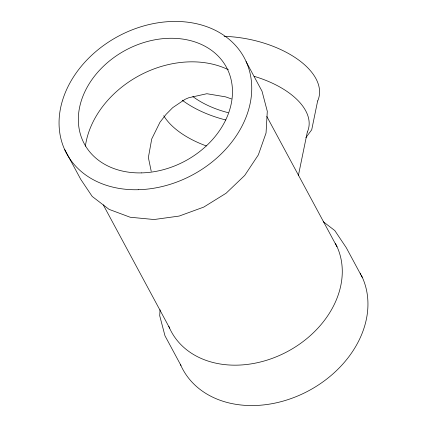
<?xml version="1.0" encoding="UTF-8"?>
<svg xmlns="http://www.w3.org/2000/svg" width="427" height="427" viewBox="0 0 427 427"><rect width="100%" height="100%" fill="white"/><g stroke="black" fill="none" stroke-linecap="round" stroke-linejoin="round"><path stroke-width="0.64" d="M160.045 309.778L159.703 315.702L164.982 335.793L180.968 365.48M298.404 175.422L307.328 131.986M317.645 100.932L311.721 129.776L305.897 137.627M231.397 98.909L225.648 96.87L206.865 93.716L188.734 97.751L185.019 99.352L172.705 107.652L166.018 114.436L159.976 122.245L151.734 138.956L148.372 157.51L151.217 171.259M323.212 221.672L334.795 230.559L346.249 247.649L362.235 277.337M246.032 61.52L262.018 91.207L267.297 111.298L266.042 133.021L258.34 154.9L244.714 175.438L226.086 193.244L203.732 207.106L179.169 216.067L154.072 219.526L130.16 217.236L109.056 209.363L92.205 196.441L80.751 179.351L64.765 149.663M266.811 116.443L336.994 246.785M103.286 204.875L169.674 328.171M206.348 145.938A76.027 39.908 11.6 0 1 163.733 115.722M254.102 76.316A76.027 39.908 11.6 0 1 307.381 132.002M335.312 243.246A93.155 72.595 -28.3 0 1 284.499 353.086A93.155 72.595 -28.3 0 1 168.83 326.409M228.146 112.675A65.342 34.299 11.6 0 1 192.833 96.539M361.45 275.516A100.905 78.643 -28.3 0 1 304.526 392.888A100.905 78.643 -28.3 0 1 180.386 364.338M360.228 273.163A100.905 78.643 -28.3 0 1 360.852 274.337M85.373 146.189A93.155 72.595 -28.3 0 1 139.554 75.44A93.155 72.595 -28.3 0 1 228.354 69.729M225.835 119.992A79.902 41.942 11.6 0 1 182.201 100.185M224.143 36.348A79.902 41.942 11.6 0 1 317.699 100.948M141.513 172.892A80.714 62.908 -28.3 0 0 227.997 70.418A80.714 62.908 -28.3 0 0 96.683 73.471A80.714 62.908 -28.3 0 0 141.513 172.892M138.215 189.721A100.905 78.643 -28.3 0 0 246.096 61.493A100.905 78.643 -28.3 0 0 81.888 65.566A100.905 78.643 -28.3 0 0 138.215 189.721"/></g></svg>
